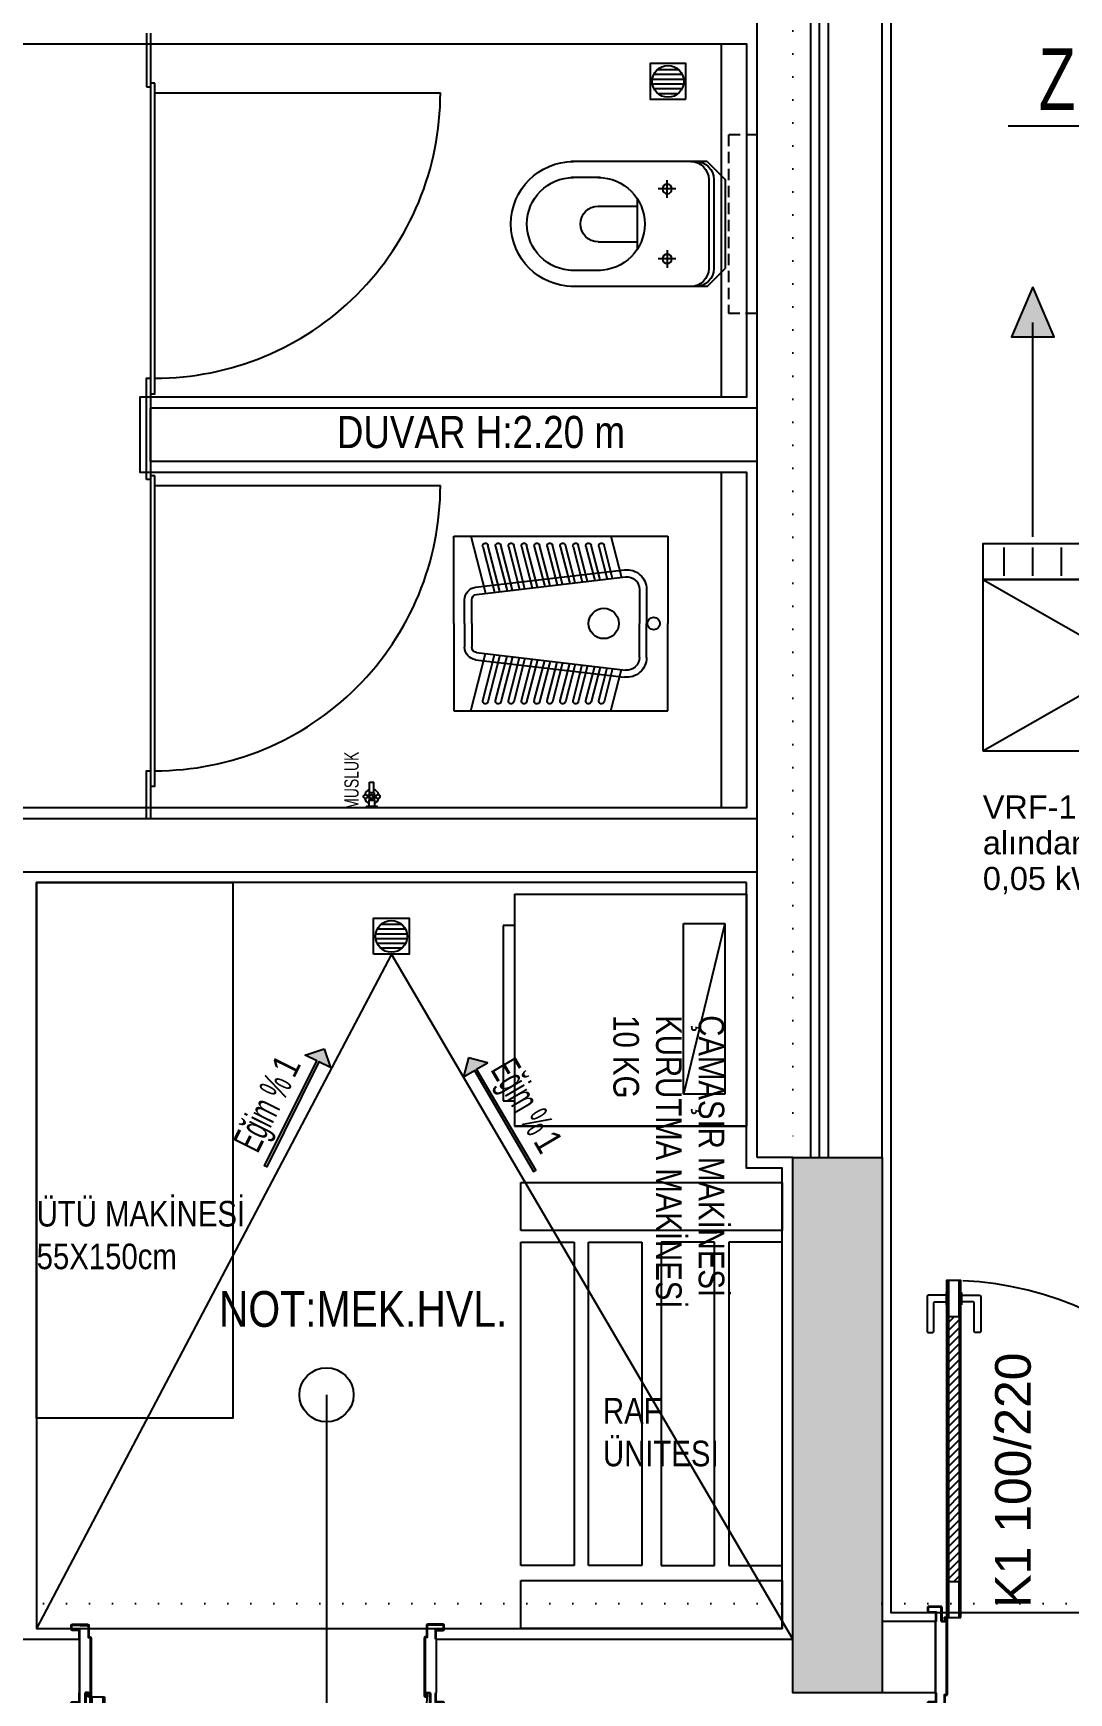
# Model space of a CAD drawing. Header units: inches. Extents: x 21 to 32698, y 13 to 3712.
# Drawn here: x 5808.8 to 6099.1, y 1862.1 to 2327.1 of the extents above; entities that cross this region are included whole.
import ezdxf
from ezdxf.enums import TextEntityAlignment as Align

# ---------------------------------------------------------------- set-up
doc = ezdxf.new("R2010")
doc.units = ezdxf.units.IN
doc.header["$MEASUREMENT"] = 0
doc.set_wipeout_variables(frame=1)
doc.linetypes.add('DOT', pattern=[6.35, 0, -6.35])
doc.linetypes.add('IMPORT-HIDDEN2', pattern=[47.625, 31.75, -15.875])
for name, color, linetype in [('MEK-ELK-ETIKET', 7, 'Continuous'), ('MEK-ELK-GUC', 6, 'Continuous'), ('MEK-ELK-VRF-IC', 4, 'Continuous')]:
    doc.layers.add(name, color=color, linetype=linetype)
for name, color, linetype, lineweight in [('Z_MİM_-KM-AREA-IDEN', 8, 'Continuous', 25), ('Z_MİM_-KM-BEAM-RAY', 8, 'DOT', 25), ('Z_MİM_-KM-CERAMIC-09', 8, 'Continuous', 25), ('Z_MİM_-KM-DOOR', 8, 'Continuous', 25), ('Z_MİM_-KM-DOOR-1', 8, 'Continuous', 25), ('Z_MİM_-KM-DOOR-FRAM', 8, 'Continuous', 25), ('Z_MİM_-KM-DOOR-IDEN', 8, 'Continuous', 25), ('Z_MİM_-KM-DRAINER', 8, 'Continuous', 25), ('Z_MİM_-KM-ELECTRIC', 8, 'Continuous', 25), ('Z_MİM_-KM-Gor-25', 8, 'Continuous', 25), ('Z_MİM_-KM-IZO-THERMAL-ROCKWOOL', 8, 'BATTING', 25), ('Z_MİM_-KM-PATTERN-00', 8, 'Continuous', 25), ('Z_MİM_-KM-PATTERN-STRC', 8, 'Continuous', 25), ('Z_MİM_-KM-RAY-1', 8, 'IMPORT-HIDDEN2', 25), ('Z_MİM_-KM-Silik tarama', 8, 'Continuous', 25), ('Z_MİM_-KM-STRC-CONCRETE', 8, 'Continuous', 25), ('Z_MİM_-KM-TEXT', 8, 'Continuous', 25), ('Z_MİM_-KM-TEXT-DETAIL', 8, 'Continuous', 25), ('Z_MİM_-KM-TEXT-DETL', 8, 'Continuous', 25), ('Z_MİM_-KM-VITRF', 8, 'Continuous', 25), ('Z_MİM_-KM-WALL', 8, 'Continuous', 25), ('Z_MİM_-KM-WALL-FNSH', 8, 'Continuous', 25), ('Z_MİM_-KM-WALL-PL', 8, 'Continuous', 25), ('Z_MİM_-KM-WALL-PLASTER', 8, 'Continuous', 25), ('Z_MİM_00', 8, 'Continuous', 25)]:
    doc.layers.add(name, color=color, linetype=linetype, lineweight=lineweight)
doc.styles.add('-KM-OLCU', font='ARIALN.TTF')
doc.styles.add('Arial Narrow', font='ARIALN.TTF', dxfattribs={"height": 8})
doc.styles.add('Arial_4', font='arial.ttf', dxfattribs={"height": 10})
doc.styles.add('MAH', font='arial.ttf', dxfattribs={"width": 0.8, "height": 17.5})
doc.styles.add('MEK_ELK', font='arial.ttf')
doc.styles.add('STYLE1', font='arial.ttf', dxfattribs={"height": 1})
doc.styles.add('TEXT 3 arial', font='arial.ttf', dxfattribs={"width": 0.8})
doc.linetypes.add('BATTING', pattern='A,0.00254,-2.54,[134,ltypeshp.shx,S=2.54,R=0,X=-2.54,Y=0],-5.08,[134,ltypeshp.shx,S=2.54,R=180,X=2.54,Y=0],-2.54', length=10.16254)
pattern_1 = [(45, (0, 0), (-1.122532, 1.122532), [])]

# ---------------------------------------------------------------- blocks, each defined once
blk = doc.blocks.new('-KM_Kolon_ZK')
at = {"layer": 'Z_MİM_-KM-PATTERN-STRC'}
blk.add_hatch(color=256, dxfattribs=at).paths.add_polyline_path([(2690, 1030), (2715, 1030), (2715, 880), (2690, 880)], flags=0)
at = {"layer": 'Z_MİM_-KM-STRC-CONCRETE'}
blk.add_lwpolyline([(2690, 1030), (2715, 1030), (2715, 880), (2690, 880)], close=True, dxfattribs=at)
blk = doc.blocks.new('*U101')
at = {"layer": 'Z_MİM_-KM-PATTERN-00'}
h = blk.add_hatch(dxfattribs=at)
h.set_pattern_fill('ANSI31', color=256, scale=0.5, style=0)
h.set_pattern_definition(pattern_1)
h.paths.add_polyline_path([(-93.4, 11.1), (-93.4, 85.48), (-96.4, 85.48), (-96.4, 11.1)])
at = {"layer": 'Z_MİM_-KM-DOOR-1'}
for p, q in [((-96.9, 92.21), (-97.08, 92.21)), ((-97.08, 92.21), (-97.08, 88.75)), ((-97.08, 88.75), (-96.9, 88.75)), ((-92.9, 92.21), (-92.72, 92.21)), ((-92.72, 88.75), (-92.9, 88.75)), ((-92.72, 92.21), (-92.72, 88.75)), ((-96.4, 85.48), (-96.4, 11.1)), ((-93.4, 85.48), (-93.4, 11.1))]:
    blk.add_line(p, q, dxfattribs=at)
blk.add_lwpolyline([(-96.4, 95.48), (-96.4, 85.48), (-93.4, 85.48), (-93.4, 95.48)], close=True, dxfattribs=at)
for points in [[(-97.08, 91.39), (-102, 91.39, 0.414214), (-102.36, 91.03), (-102.36, 81.29, 0.414214), (-102, 80.92), (-100.91, 80.92, 0.414214), (-100.54, 81.29), (-100.54, 89.21, -0.414214), (-100.18, 89.57), (-97.08, 89.57)], [(-92.72, 91.39), (-87.71, 91.39, -0.414214), (-87.35, 91.03), (-87.35, 81.29, -0.414214), (-87.71, 80.92), (-88.8, 80.92, -0.414214), (-89.17, 81.29), (-89.17, 89.21, 0.414214), (-89.53, 89.57), (-92.72, 89.57)]]:
    blk.add_lwpolyline(points, format="xyb", dxfattribs=at)
blk.add_wipeout([(0, 3.5), (0, -23.5), (-99.8, -23.7), (-99.8, 3.7)])
for points in [[(-92.9, 1.1), (-92.9, 95.48), (-96.9, 95.48), (-96.9, 1.1)], [(-96.4, 11.1), (-96.4, 1.1), (-93.4, 1.1), (-93.4, 11.1)]]:
    blk.add_lwpolyline(points, close=True, dxfattribs=at)
for points in [[(-100, -20), (-100, -22.5), (-102, -22.5, 0.414214), (-102.3, -22.8), (-102.3, -23.9, 0.414214), (-102, -24.2), (-97.6, -24.2, 0.414214), (-97.3, -23.9), (-97.3, -20.7), (-96.95, -20.7, 0.414214), (-96.7, -20.45), (-96.7, 0.9, 0.414214), (-96.9, 1.1), (-97.48, 1.1, 0.458526), (-97.58, 0.99), (-97.47, 0.21, -0.458526), (-97.57, 0.1), (-98.1, 0.1, -0.414214), (-98.2, 0.2), (-98.2, 3.9, 0.414214), (-98.5, 4.2), (-102, 4.2, 0.414214), (-102.3, 3.9), (-102.3, 2.8, 0.414214), (-102, 2.5), (-101.2, 2.5), (-100, 2.5), (-100, 0), (-100, 0)], [(-99.8, -20), (-99.8, -22.7), (-102, -22.7, 0.414214), (-102.1, -22.8), (-102.1, -23.9, 0.414214), (-102, -24), (-97.6, -24, 0.414214), (-97.5, -23.9), (-97.5, -20.5), (-96.95, -20.5, 0.414214), (-96.9, -20.45), (-96.9, 0.9), (-97.37, 0.9), (-97.27, 0.24, -0.458526), (-97.57, -0.1), (-98.1, -0.1, -0.414214), (-98.4, 0.2), (-98.4, 3.9, 0.414214), (-98.5, 4), (-102, 4, 0.414214), (-102.1, 3.9), (-102.1, 2.8, 0.414214), (-102, 2.7), (-101.2, 2.7), (-99.8, 2.7), (-99.8, 0)], [(0, -20), (0, -22.5), (2, -22.5, -0.414214), (2.3, -22.8), (2.3, -23.9, -0.414214), (2, -24.2), (-2.4, -24.2, -0.414214), (-2.7, -23.9), (-2.7, -20.7), (-3.05, -20.7, -0.414214), (-3.3, -20.45), (-3.3, 0.9, -0.414214), (-3.1, 1.1), (-2.52, 1.1, -0.458526), (-2.42, 0.99), (-2.53, 0.21, 0.458526), (-2.43, 0.1), (-1.9, 0.1, 0.414214), (-1.8, 0.2), (-1.8, 3.9, -0.414214), (-1.5, 4.2), (2, 4.2, -0.414214), (2.3, 3.9), (2.3, 2.8, -0.414214), (2, 2.5), (1.2, 2.5), (0, 2.5), (0, 0), (0, 0)], [(-0.2, -20), (-0.2, -22.7), (2, -22.7, -0.414214), (2.1, -22.8), (2.1, -23.9, -0.414214), (2, -24), (-2.4, -24, -0.414214), (-2.5, -23.9), (-2.5, -20.5), (-3.05, -20.5, -0.414214), (-3.1, -20.45), (-3.1, 0.9), (-2.63, 0.9), (-2.73, 0.24, 0.458526), (-2.43, -0.1), (-1.9, -0.1, 0.414214), (-1.6, 0.2), (-1.6, 3.9, -0.414214), (-1.5, 4), (2, 4, -0.414214), (2.1, 3.9), (2.1, 2.8, -0.414214), (2, 2.7), (1.2, 2.7), (-0.2, 2.7), (-0.2, 0)]]:
    blk.add_lwpolyline(points, format="xyb", dxfattribs=at)
at = {"layer": 'Z_MİM_-KM-DOOR-FRAM', "ltscale": 0.2}
blk.add_arc((-97.08, 1.03), 94.56, 0.1405, 87.1691, dxfattribs=at)
at = {"layer": 'Z_MİM_-KM-WALL'}
for p, q in [((-100, -20), (-100, 0)), ((0, -20), (0, 0))]:
    blk.add_line(p, q, dxfattribs=at)
at = {"layer": 'Z_MİM_-KM-DOOR-IDEN', "color": 7, "insert": (-73.18, 3.88), "char_height": 10, "width": 99.9901, "attachment_point": 7, "rotation": 90, "style": 'STYLE1'}
blk.add_mtext('K1 100/220', dxfattribs=at)
blk = doc.blocks.new('*U148')
at = {"layer": 'Z_MİM_-KM-PATTERN-00'}
h = blk.add_hatch(dxfattribs=at)
h.set_pattern_fill('ANSI31', color=256, scale=0.5, style=0)
h.set_pattern_definition(pattern_1)
h.paths.add_polyline_path([(-93.4, -31.1), (-93.4, -105.48), (-96.4, -105.48), (-96.4, -31.1)])
at = {"layer": 'Z_MİM_-KM-DOOR-1'}
for p, q in [((-96.4, -105.48), (-96.4, -31.1)), ((-93.4, -105.48), (-93.4, -31.1)), ((-97.08, -108.75), (-96.9, -108.75)), ((-97.08, -112.21), (-97.08, -108.75)), ((-92.72, -108.75), (-92.9, -108.75)), ((-92.72, -112.21), (-92.72, -108.75)), ((-96.9, -112.21), (-97.08, -112.21)), ((-92.9, -112.21), (-92.72, -112.21))]:
    blk.add_line(p, q, dxfattribs=at)
for points in [[(-97.08, -111.39), (-102, -111.39, -0.414214), (-102.36, -111.03), (-102.36, -101.29, -0.414214), (-102, -100.92), (-100.91, -100.92, -0.414214), (-100.54, -101.29), (-100.54, -109.21, 0.414214), (-100.18, -109.57), (-97.08, -109.57)], [(-92.72, -111.39), (-87.71, -111.39, 0.414214), (-87.35, -111.03), (-87.35, -101.29, 0.414214), (-87.71, -100.92), (-88.8, -100.92, 0.414214), (-89.17, -101.29), (-89.17, -109.21, -0.414214), (-89.53, -109.57), (-92.72, -109.57)]]:
    blk.add_lwpolyline(points, format="xyb", dxfattribs=at)
blk.add_lwpolyline([(-96.4, -115.48), (-96.4, -105.48), (-93.4, -105.48), (-93.4, -115.48)], close=True, dxfattribs=at)
blk.add_wipeout([(0, -23.5), (0, -1.5), (-99.8, -1.3), (-99.8, -23.7)])
for points in [[(-100, -5), (-100, -2.5), (-102, -2.5, -0.414214), (-102.3, -2.2), (-102.3, -1.1, -0.414214), (-102, -0.8), (-97.6, -0.8, -0.414214), (-97.3, -1.1), (-97.3, -4.3), (-96.95, -4.3, -0.414214), (-96.7, -4.55), (-96.7, -20.9, -0.414214), (-96.9, -21.1), (-97.48, -21.1, -0.458526), (-97.58, -20.99), (-97.47, -20.21, 0.458526), (-97.57, -20.1), (-98.1, -20.1, 0.414214), (-98.2, -20.2), (-98.2, -23.9, -0.414214), (-98.5, -24.2), (-102, -24.2, -0.414214), (-102.3, -23.9), (-102.3, -22.8, -0.414214), (-102, -22.5), (-101.2, -22.5), (-100, -22.5), (-100, -20), (-100, -20)], [(-99.8, -5), (-99.8, -2.3), (-102, -2.3, -0.414214), (-102.1, -2.2), (-102.1, -1.1, -0.414214), (-102, -1), (-97.6, -1, -0.414214), (-97.5, -1.1), (-97.5, -4.5), (-96.95, -4.5, -0.414214), (-96.9, -4.55), (-96.9, -20.9), (-97.37, -20.9), (-97.27, -20.24, 0.458526), (-97.57, -19.9), (-98.1, -19.9, 0.414214), (-98.4, -20.2), (-98.4, -23.9, -0.414214), (-98.5, -24), (-102, -24, -0.414214), (-102.1, -23.9), (-102.1, -22.8, -0.414214), (-102, -22.7), (-101.2, -22.7), (-99.8, -22.7), (-99.8, -20)], [(0, -5), (0, -2.5), (2, -2.5, 0.414214), (2.3, -2.2), (2.3, -1.1, 0.414214), (2, -0.8), (-2.4, -0.8, 0.414214), (-2.7, -1.1), (-2.7, -4.3), (-3.05, -4.3, 0.414214), (-3.3, -4.55), (-3.3, -20.9, 0.414214), (-3.1, -21.1), (-2.52, -21.1, 0.458526), (-2.42, -20.99), (-2.53, -20.21, -0.458526), (-2.43, -20.1), (-1.9, -20.1, -0.414214), (-1.8, -20.2), (-1.8, -23.9, 0.414214), (-1.5, -24.2), (2, -24.2, 0.414214), (2.3, -23.9), (2.3, -22.8, 0.414214), (2, -22.5), (1.2, -22.5), (0, -22.5), (0, -20), (0, -20)], [(-0.2, -5), (-0.2, -2.3), (2, -2.3, 0.414214), (2.1, -2.2), (2.1, -1.1, 0.414214), (2, -1), (-2.4, -1, 0.414214), (-2.5, -1.1), (-2.5, -4.5), (-3.05, -4.5, 0.414214), (-3.1, -4.55), (-3.1, -20.9), (-2.63, -20.9), (-2.73, -20.24, -0.458526), (-2.43, -19.9), (-1.9, -19.9, -0.414214), (-1.6, -20.2), (-1.6, -23.9, 0.414214), (-1.5, -24), (2, -24, 0.414214), (2.1, -23.9), (2.1, -22.8, 0.414214), (2, -22.7), (1.2, -22.7), (-0.2, -22.7), (-0.2, -20)]]:
    blk.add_lwpolyline(points, format="xyb", dxfattribs=at)
for points in [[(-92.9, -21.1), (-92.9, -115.48), (-96.9, -115.48), (-96.9, -21.1)], [(-96.4, -31.1), (-96.4, -21.1), (-93.4, -21.1), (-93.4, -31.1)]]:
    blk.add_lwpolyline(points, close=True, dxfattribs=at)
at = {"layer": 'Z_MİM_-KM-DOOR-FRAM', "ltscale": 0.2}
blk.add_arc((-97.08, -21.03), 94.56, 272.8309, 359.8595, dxfattribs=at)
at = {"layer": 'Z_MİM_-KM-WALL'}
for p, q in [((-100, -5), (-100, -20)), ((0, -5), (0, -20))]:
    blk.add_line(p, q, dxfattribs=at)
at = {"layer": 'Z_MİM_-KM-DOOR-IDEN', "color": 7, "insert": (-73.18, -23.88), "char_height": 10, "width": 99.9901, "attachment_point": 9, "rotation": 90, "style": 'STYLE1'}
blk.add_mtext('K1 100/220', dxfattribs=at)
blk = doc.blocks.new('A$C826bba3a')
at = {"ltscale": 0.5}
blk.add_lwpolyline([(0, 150), (55, 150), (55, 0), (0, 0)], close=True, dxfattribs=at)
at = {"layer": 'Z_MİM_-KM-TEXT-DETAIL', "color": 7, "insert": (0.06, 60.83), "char_height": 7.1737, "attachment_point": 1, "style": '-KM-OLCU'}
blk.add_mtext_dynamic_manual_height_columns('ÜTÜ MAKİNESİ\\P55X150cm', width=76.6472, gutter_width=12.5, heights=[0], dxfattribs=at)
blk = doc.blocks.new('A$Cba0c6c82')
at = {"ltscale": 2}
for p, q in [((0, 65), (65, 65)), ((0, 0), (0, 65)), ((65, 65), (65, 0)), ((65, 0), (65, 65)), ((8.16, 58.9), (56.05, 47.35)), ((8.16, 58.9), (56.05, 58.9)), ((8.16, 47.35), (8.16, 58.9)), ((56.05, 58.9), (56.05, 47.35)), ((56.05, 47.35), (8.16, 47.35)), ((0, 0), (65, 0)), ((8.76, 0), (8.76, -3.17)), ((57.86, -3.17), (57.86, 0)), ((8.76, -3.17), (57.86, -3.17))]:
    blk.add_line(p, q, dxfattribs=at)
at = {"layer": 'Z_MİM_-KM-TEXT-DETAIL', "color": 7, "insert": (33.89, 58.78), "char_height": 7.1737, "attachment_point": 1, "style": '-KM-OLCU'}
blk.add_mtext_dynamic_manual_height_columns('ÇAMAŞIR MAKİNESİ\\PKURUTMA MAKİNESİ 10 KG', width=84.7034, gutter_width=12.5, heights=[0], dxfattribs=at)
blk = doc.blocks.new('*U106')
for p, q in [((38.64, -12.17), (13.64, -12.17)), ((38.64, -13.59), (13.64, -13.59)), ((8.64, -14.02), (8.64, -52.24)), ((43.64, -14.02), (43.64, -52.24)), ((13.14, -43.92), (13.14, -52.24)), ((39.14, -43.92), (39.14, -52.24))]:
    blk.add_line(p, q)
for centre, radius, start, end in [((13.64, -17.17), 5, 90, 180), ((13.64, -18.59), 5, 90, 180), ((38.64, -17.17), 5, 0, 90), ((38.64, -18.59), 5, 0, 90), ((26.14, -44.54), 13.01, 0, 180), ((26.14, -51.52), 17.51, 180, 0), ((26.14, -51.52), 13.01, 180, 0)]:
    blk.add_arc(centre, radius, start, end)
at = {"layer": 'Z_MİM_-KM-Silik tarama'}
for p, q in [((16.34, -22.76), (16.34, -27.71)), ((35.94, -22.76), (35.94, -27.71)), ((18.81, -25.23), (13.87, -25.23)), ((33.47, -25.23), (38.41, -25.23)), ((33.29, -33.66), (18.99, -33.66)), ((21.14, -44.54), (21.14, -33.66)), ((31.14, -44.54), (31.14, -33.66))]:
    blk.add_line(p, q, dxfattribs=at)
for centre in [(16.34, -25.23), (35.94, -25.23)]:
    blk.add_circle(centre, 1.32, dxfattribs=at)
blk.add_arc((26.14, -44.54), 5, 180, 0, dxfattribs=at)
blk.add_wipeout([(1.14, 0), (51.14, 0), (51.14, -8.05), (1.14, -8.05)])
for p, q in [((8.64, -14.02), (13.64, -9.02)), ((38.64, -9.02), (13.64, -9.02)), ((43.64, -14.02), (38.64, -9.02))]:
    blk.add_line(p, q)
at = {"layer": 'Z_MİM_-KM-RAY-1', "ltscale": 0.1}
blk.add_lwpolyline([(1.14, 0), (51.14, 0), (51.14, -8.05), (1.14, -8.05)], close=True, dxfattribs=at)
blk = doc.blocks.new('A$C89484ba8')
at = {"layer": 'Z_MİM_-KM-DOOR-FRAM', "ltscale": 1.5}
for p, q in [((16.7, 2.4), (16.7, 82.4)), ((126.7, 2.4), (126.7, 82.4))]:
    blk.add_line(p, q, dxfattribs=at)
for centre in [(16.77, 2.52), (126.77, 2.52)]:
    blk.add_arc(centre, 79.88, 359.9155, 90.0533, dxfattribs=at)
at = {"layer": 'Z_MİM_-KM-WALL-FNSH'}
for p, q in [((0, 1.2), (19, 1.2)), ((0, 0), (15, 0)), ((13.3, 1.2), (15, 1.2)), ((15, 0), (15, 1.2))]:
    blk.add_line(p, q, dxfattribs=at)
for points in [[(14, 2.4), (14, 1.2), (101, 1.2), (101, 2.4)], [(124, 2.4), (124, 1.2), (211, 1.2), (211, 2.4)]]:
    blk.add_lwpolyline(points, close=True, dxfattribs=at)
for points in [[(125, 0), (96.66, 0), (96.66, 1.2), (125, 1.2), (125, 0)], [(206.66, 0), (206.66, 1.2)], [(220, 0), (206.66, 0), (206.66, 1.2), (220, 1.2)]]:
    blk.add_lwpolyline(points, dxfattribs=at)
blk = doc.blocks.new('alaturka_plan_1')
blk.add_wipeout([(1400.7, 716), (1890.7, 716), (1890.7, 116), (1400.7, 116)]).dxf.layer = 'Z_MİM_-KM-VITRF'
at = {"layer": 'Z_MİM_-KM-VITRF'}
for p, q in [((1400.7, 716), (1645.7, 716)), ((1400.7, 116), (1400.7, 716)), ((1890.7, 716), (1645.7, 716)), ((1890.7, 116), (1890.7, 716)), ((1550.1, 656), (1645.7, 656)), ((1741.4, 656), (1645.7, 656)), ((1550.1, 636), (1645.7, 636)), ((1741.4, 636), (1645.7, 636)), ((1400.7, 556), (1516.6, 586)), ((1519.5, 561), (1426.3, 536.8)), ((1544.3, 177), (1495.4, 594.6)), ((1564.2, 179.3), (1515.3, 597)), ((1727.3, 179.3), (1776.2, 597)), ((1747.1, 177), (1796, 594.6)), ((1771.9, 561), (1865.1, 536.8)), ((1890.7, 556), (1774.9, 586)), ((1523.6, 525.9), (1426.3, 500.7)), ((1430.1, 522.3), (1521.3, 545.9)), ((1767.8, 525.9), (1865.1, 500.7)), ((1861.3, 522.3), (1770.2, 545.9)), ((1527.7, 490.8), (1426.3, 464.5)), ((1430.1, 486.2), (1525.4, 510.8)), ((1430.1, 450), (1529.5, 475.7)), ((1861.3, 450), (1762, 475.7)), ((1763.7, 490.8), (1865.1, 464.5)), ((1861.3, 486.2), (1766.1, 510.8)), ((1531.8, 455.7), (1426.3, 428.4)), ((1535.9, 420.6), (1426.3, 392.2)), ((1430.1, 413.9), (1533.6, 440.6)), ((1755.5, 420.6), (1865.1, 392.2)), ((1861.3, 413.9), (1757.9, 440.6)), ((1759.6, 455.7), (1865.1, 428.4)), ((1540, 385.5), (1426.3, 356.1)), ((1430.1, 377.7), (1537.7, 405.6)), ((1751.4, 385.5), (1865.1, 356.1)), ((1861.3, 377.7), (1753.8, 405.6)), ((1544.1, 350.4), (1426.3, 319.9)), ((1430.1, 341.5), (1541.8, 370.5)), ((1430.1, 305.4), (1545.9, 335.4)), ((1861.3, 305.4), (1745.5, 335.4)), ((1747.3, 350.4), (1865.1, 319.9)), ((1861.3, 341.5), (1749.6, 370.5)), ((1548.3, 315.3), (1426.3, 283.8)), ((1552.4, 280.2), (1426.3, 247.6)), ((1430.1, 269.2), (1550, 300.3)), ((1739.1, 280.2), (1865.1, 247.6)), ((1861.3, 269.2), (1741.4, 300.3)), ((1743.2, 315.3), (1865.1, 283.8)), ((1556.5, 245.1), (1426.3, 211.4)), ((1430.1, 233.1), (1554.1, 265.2)), ((1735, 245.1), (1865.1, 211.4)), ((1861.3, 233.1), (1737.3, 265.2)), ((1400.7, 163.5), (1561.2, 205)), ((1430.1, 196.9), (1558.2, 230.1)), ((1890.7, 163.5), (1730.3, 205)), ((1861.3, 196.9), (1733.2, 230.1)), ((1645.7, 166), (1579.1, 166)), ((1645.7, 146), (1579.1, 146)), ((1645.7, 166), (1712.4, 166)), ((1645.7, 146), (1712.4, 146)), ((1645.7, 116), (1400.7, 116)), ((1645.7, 116), (1890.7, 116))]:
    blk.add_line(p, q, dxfattribs=at)
for centre, radius, start, end in [((1550.1, 601), 55, 90, 186.6745), ((1645.7, 676), 17.5, 90, 270), ((1645.7, 676), 17.5, 270, 90), ((1741.4, 601), 55, 353.3255, 90), ((1550.1, 601), 35, 90, 186.6745), ((1741.4, 601), 35, 353.3255, 90), ((1645.7, 536), 42.5, 90, 270), ((1645.7, 536), 42.5, 270, 90), ((1428.2, 529.6), 7.5, 104.518, 284.518), ((1863.2, 529.6), 7.5, 255.482, 75.482), ((1428.2, 493.4), 7.5, 104.518, 284.518), ((1863.2, 493.4), 7.5, 255.482, 75.482), ((1428.2, 457.3), 7.5, 104.518, 284.518), ((1428.2, 421.1), 7.5, 104.518, 284.518), ((1863.2, 457.3), 7.5, 255.482, 75.482), ((1863.2, 421.1), 7.5, 255.482, 75.482), ((1428.2, 385), 7.5, 104.518, 284.518), ((1863.2, 385), 7.5, 255.482, 75.482), ((1428.2, 348.8), 7.5, 104.518, 284.518), ((1863.2, 348.8), 7.5, 255.482, 75.482), ((1428.2, 312.6), 7.5, 104.518, 284.518), ((1428.2, 276.5), 7.5, 104.518, 284.518), ((1863.2, 312.6), 7.5, 255.482, 75.482), ((1863.2, 276.5), 7.5, 255.482, 75.482), ((1428.2, 240.3), 7.5, 104.518, 284.518), ((1863.2, 240.3), 7.5, 255.482, 75.482), ((1428.2, 204.2), 7.5, 104.518, 284.518), ((1863.2, 204.2), 7.5, 255.482, 75.482), ((1579.1, 181), 35, 186.6745, 270), ((1579.1, 181), 15, 186.6745, 270), ((1712.4, 181), 15, 270, 353.3255), ((1712.4, 181), 35, 270, 353.3255)]:
    blk.add_arc(centre, radius, start, end, dxfattribs=at)
blk = doc.blocks.new('A$Cc60b9af9')
at = {"ltscale": 2}
for p, q in [((0, 115.56), (0, 129)), ((0, 129), (73.26, 129)), ((73.26, 129), (73.26, 115.56)), ((73.26, 115.56), (0, 115.56)), ((0.02, 21.69), (0.02, 112.3)), ((0.02, 112.3), (14.98, 112.3)), ((14.98, 112.3), (14.98, 21.69)), ((18.96, 21.69), (18.96, 112.3)), ((18.96, 112.3), (33.92, 112.3)), ((33.92, 112.3), (33.92, 21.69)), ((54.3, 112.3), (39.34, 112.3)), ((39.34, 112.3), (39.34, 21.69)), ((54.3, 21.69), (54.3, 112.3)), ((73.24, 112.3), (58.28, 112.3)), ((58.28, 112.3), (58.28, 21.69)), ((73.24, 21.69), (73.24, 112.3)), ((14.98, 21.69), (0.02, 21.69)), ((33.92, 21.69), (18.96, 21.69)), ((39.34, 21.69), (54.3, 21.69)), ((58.28, 21.69), (73.24, 21.69)), ((0, 4), (0, 17.44)), ((0, 17.44), (73.26, 17.44)), ((73.26, 17.44), (73.26, 4)), ((73.26, 4), (0, 4))]:
    blk.add_line(p, q, dxfattribs=at)
at = {"layer": 'Z_MİM_-KM-TEXT-DETAIL', "color": 7, "insert": (23.04, 68.6), "char_height": 7.1737, "attachment_point": 1, "style": '-KM-OLCU'}
blk.add_mtext_dynamic_manual_height_columns('RAF ÜNITESI', width=46.0685, gutter_width=12.5, heights=[0], dxfattribs=at)
blk = doc.blocks.new('-KM_Kiriş İzi_ZK')
at = {"layer": 'Z_MİM_-KM-BEAM-RAY'}
for p, q in [((2690, 1565), (2690, 1030)), ((2715, 1565), (2715, 1030)), ((2035, 905), (2690, 905)), ((2715, 905), (3350, 905))]:
    blk.add_line(p, q, dxfattribs=at)
blk = doc.blocks.new('*U121')
blk.add_line((0, 0), (192.45, 0))
at = {"color": 7, "style": 'MAH', "width": 0.6}
blk.add_text('-', height=17.07, dxfattribs=at).set_placement((25.99, 13.11), align=Align.MIDDLE_CENTER)
at = {"color": 7, "style": 'Arial_4', "width": 0.7}
for s, p in [('A:', (81.91, -17.69)), ('m² ', (135.42, -17.69))]:
    blk.add_text(s, height=13.333, dxfattribs=at).set_placement(p)
for tag, p in [('K', (8.57, 13.11)), ('00', (33.43, 13.11)), ('MAHALADI', (72.42, 12.35))]:
    blk.add_attdef(tag, text='', height=17.33, dxfattribs=at).set_placement(p, align=Align.MIDDLE_LEFT)
blk.add_attdef('27.00', text='', height=13.33, dxfattribs=at).set_placement((133.25, -11.29), align=Align.MIDDLE_RIGHT)
blk = doc.blocks.new('A$C3109010e')
at = {"layer": 'Z_MİM_-KM-TEXT-DETL', "color": 7, "insert": (4.6, 78.11), "char_height": 9, "width": 156.214, "attachment_point": 5, "rotation": 90, "style": '-KM-OLCU'}
blk.add_mtext('DUVAR H:2.20 m', dxfattribs=at)
blk = doc.blocks.new('*U227')
blk.add_wipeout([(0, 0), (10, 0), (10, 10), (0, 10)])
at = {"layer": 'Z_MİM_-KM-DRAINER'}
blk.add_lwpolyline([(10, 0), (10, 10), (0, 10), (0, 0)], close=True, dxfattribs=at)
at = {"layer": 'Z_MİM_-KM-Silik tarama'}
for p, q in [((0.57, 5.6), (9.39, 5.6)), ((1.04, 6.93), (8.97, 6.93)), ((2.07, 8.27), (7.93, 8.27)), ((0.62, 4.27), (9.44, 4.27)), ((1.04, 2.93), (8.97, 2.93)), ((2.07, 1.6), (7.93, 1.6))]:
    blk.add_line(p, q, dxfattribs=at)
blk.add_circle((5, 4.93), 4.44, dxfattribs=at)
blk = doc.blocks.new('*U232')
blk.add_wipeout([(10, 0), (0, 0), (0, 10), (10, 10)])
at = {"layer": 'Z_MİM_-KM-DRAINER'}
blk.add_lwpolyline([(0, 0), (0, 10), (10, 10), (10, 0)], close=True, dxfattribs=at)
at = {"layer": 'Z_MİM_-KM-Silik tarama'}
for p, q in [((9.43, 5.6), (0.61, 5.6)), ((8.96, 6.93), (1.03, 6.93)), ((7.93, 8.27), (2.07, 8.27)), ((9.38, 4.27), (0.56, 4.27)), ((8.96, 2.93), (1.03, 2.93)), ((7.93, 1.6), (2.07, 1.6))]:
    blk.add_line(p, q, dxfattribs=at)
blk.add_circle((5, 4.93), 4.44, dxfattribs=at)
blk = doc.blocks.new('*U229')
at = {"layer": 'Z_MİM_-KM-PATTERN-00'}
h = blk.add_hatch(color=256, dxfattribs=at)
h.dxf.hatch_style = 1
h.paths.add_polyline_path([(36.77, 3.94), (40.7, 7.87), (40.7, 4.29), (73.53, 4.29), (73.53, 3.58), (40.7, 3.58), (40.7, 0)])
at = {"linetype": 'Continuous'}
blk.add_lwpolyline([(36.77, 3.94), (40.7, 7.87), (40.7, 4.29), (73.53, 4.29), (73.53, 3.58), (40.7, 3.58), (40.7, 0)], close=True, dxfattribs=at)
at = {"color": 7, "style": '-KM-OLCU'}
blk.add_attdef('E', (48.18, 0.21), '', height=7.5, rotation=180, dxfattribs=at)
at = {"layer": 'Z_MİM_-KM-TEXT', "color": 7, "style": 'Arial Narrow', "width": 0.7}
blk.add_text('Eğim %%%', height=8, rotation=180, dxfattribs=at).set_placement((71.51, 0.42))
blk = doc.blocks.new('*U231')
at = {"layer": 'Z_MİM_-KM-PATTERN-00'}
h = blk.add_hatch(color=256, dxfattribs=at)
h.dxf.hatch_style = 1
h.paths.add_polyline_path([(77.47, 3.94), (73.53, 7.87), (73.53, 4.29), (40.7, 4.29), (40.7, 3.58), (73.53, 3.58), (73.53, 0)])
at = {"linetype": 'Continuous'}
blk.add_lwpolyline([(77.47, 3.94), (73.53, 7.87), (73.53, 4.29), (40.7, 4.29), (40.7, 3.58), (73.53, 3.58), (73.53, 0)], close=True, dxfattribs=at)
at = {"color": 7, "style": '-KM-OLCU'}
blk.add_attdef('E', (48.18, 0.21), '', height=7.5, rotation=180, dxfattribs=at)
at = {"layer": 'Z_MİM_-KM-TEXT', "color": 7, "style": 'Arial Narrow', "width": 0.7}
blk.add_text('Eğim %%%', height=8, rotation=180, dxfattribs=at).set_placement((71.51, 0.42))
blk = doc.blocks.new('*U223')
at = {"layer": 'Z_MİM_-KM-VITRF'}
for p, q in [((0.42, 0.75), (0.42, -0.75)), ((4.13, 0.75), (2.13, 0.75)), ((2.13, 0.75), (2.13, -0.75)), ((2.88, 0.75), (2.88, 1.25)), ((3.13, 0), (3.13, -1.19)), ((3.38, 0.75), (3.38, 1.25)), ((4.13, -0.75), (4.13, 0.75)), ((4.13, 0.64), (7.15, 0.64)), ((7.15, 0.64), (7.15, -0.56)), ((2.13, -0.75), (4.13, -0.75)), ((2.88, -0.75), (2.88, -1.25)), ((3.38, -0.75), (3.38, -1.25)), ((4.13, -0.56), (7.15, -0.56))]:
    blk.add_line(p, q, dxfattribs=at)
blk.add_lwpolyline([(2.13, -0.75), (0.42, -0.75), (0.42, -1.41), (0, -1.41), (0, 1.41), (0.42, 1.41), (0.42, 0.75), (2.13, 0.75)], dxfattribs=at)
for centre in [(3.13, 1.75), (3.13, 0), (3.13, -1.75)]:
    blk.add_circle(centre, 0.559, dxfattribs=at)
for start, end in [(104.5805, 158.4046), (18.3324, 75.4195), (201.5954, 255.4195), (284.5805, 344.0767)]:
    blk.add_arc((3.13, 0), 2.04, start, end, dxfattribs=at)
at = {"layer": 'Z_MİM_-KM-TEXT', "color": 7, "style": 'TEXT 3 arial', "width": 0.7}
blk.add_text('MUSLUK', height=4, dxfattribs=at).set_placement((-0.6, 3.67, 0))
blk = doc.blocks.new('MEK_VRF_GIZLI')
for p, q in [((-36, 25), (-36, 33)), ((-28, 25), (-28, 33)), ((-20, 25), (-20, 33)), ((-12, 25), (-12, 33)), ((-4, 25), (-4, 33)), ((4, 25), (4, 33)), ((12, 25), (12, 33)), ((20, 25), (20, 33)), ((28, 25), (28, 33)), ((36, 25), (36, 33)), ((-42, -24), (42, 24)), ((-42, 24), (42, -24))]:
    blk.add_line(p, q)
for points in [[(-42, 24), (42, 24), (42, 34), (-42, 34)], [(-42, -24), (42, -24), (42, 24), (-42, 24)]]:
    blk.add_lwpolyline(points, close=True)
blk = doc.blocks.new('MEK_OK')
blk.add_line((0, 0), (0, 60))
blk.add_lwpolyline([(0, 70), (-6, 56), (6, 56)], close=True)
blk.add_solid([(0, 70), (-6, 56), (6, 56)])

msp = doc.modelspace()

# ---------------------------------------------------------------- linework, layer by layer
at = {"layer": 'Z_MİM_-KM-AREA-IDEN'}
msp.add_circle((5891.05, 1945.58), 7.59, dxfattribs=at)
at = {"layer": 'Z_MİM_-KM-Gor-25'}
msp.add_line((6001.76, 2110.08), (6001.76, 2204.08), dxfattribs=at)
msp.add_line((6001.76, 2110.08), (6001.76, 2204.08), dxfattribs=at)
msp.add_lwpolyline([(6011.76, 2207.08), (5841.76, 2207.08), (5841.76, 2222.08), (6011.76, 2222.08)], dxfattribs=at)
at = {"layer": 'Z_MİM_-KM-IZO-THERMAL-ROCKWOOL', "ltscale": 0.16}
msp.add_line((6029.26, 2012.08), (6029.26, 2547.08), dxfattribs=at)
at = {"layer": 'Z_MİM_-KM-WALL'}
for p, q in [((6026.76, 2012.08), (6026.76, 2547.08)), ((6031.76, 2012.08), (6031.76, 2547.08)), ((6046.76, 2012.08), (6046.76, 2547.08)), ((5586.76, 2107.08), (6011.76, 2107.08)), ((5586.76, 2092.08), (6011.76, 2092.08)), ((6021.71, 2012.08), (6011.76, 2012.08)), ((6681.76, 1882.08), (6046.76, 1882.08)), ((5356.77, 1877.08), (6021.76, 1877.08)), ((6681.76, 1862.08), (6046.76, 1862.08))]:
    msp.add_line(p, q, dxfattribs=at)

# ---------------------------------------------------------------- block references
at = {"layer": 'MEK-ELK-VRF-IC'}
for name, p in [('MEK_OK', (6089, 2186)), ('MEK_VRF_GIZLI', (6117, 2150))]:
    msp.add_blockref(name, p, dxfattribs=at)
at = {"layer": 'Z_MİM_-KM-AREA-IDEN'}
msp.add_blockref('*U121', (6082.08, 2301.08), dxfattribs=at).add_auto_attribs({'27.00': '3.75', '00': '24/B', 'K': 'Z', 'MAHALADI': 'BANYO'})
at = {"layer": 'Z_MİM_-KM-ELECTRIC', "ltscale": 0.5}
msp.add_blockref('A$C826bba3a', (5809.76, 1939.08), dxfattribs=at)
at = {"layer": 'Z_MİM_-KM-ELECTRIC', "ltscale": 0.5, "rotation": 270}
msp.add_blockref('A$Cba0c6c82', (5943.76, 2085.82), dxfattribs=at)
at = {"layer": 'Z_MİM_-KM-STRC-CONCRETE'}
msp.add_blockref('-KM_Kolon_ZK', (3331.76, 982.08), dxfattribs=at)
at = {"layer": 'Z_MİM_-KM-VITRF', "rotation": 90}
msp.add_blockref('*U223', (5903.73, 2110.08), dxfattribs=at)
at = {"layer": 'Z_MİM_-KM-VITRF', "ltscale": 0.5}
msp.add_blockref('A$Cc60b9af9', (5945.5, 1876.08), dxfattribs=at)
at = {"layer": 'Z_MİM_-KM-WALL-PL', "rotation": 270}
msp.add_blockref('A$C89484ba8', (5840.56, 2327.08), dxfattribs=at)
at = {"layer": 'Z_MİM_00', "rotation": 270}
msp.add_blockref('A$C3109010e', (5856.22, 2219.88), dxfattribs=at)
at = {"layer": 'Z_MİM_00'}
for name, p, rotation in [('*U229', (5903.21, 2077.21), 243.587682340396), ('*U231', (5973.37, 1975.18), 120.3673472734549)]:
    msp.add_blockref(name, p, dxfattribs=dict(at, rotation=rotation)).add_auto_attribs({'E': '1'})

# ---------------------------------------------------------------- texts
at = {"layer": 'MEK-ELK-ETIKET', "style": 'MEK_ELK'}
for s, p in [('VRF-1 VRF-GU-1 (gizli tavan)', (6075, 2107)), ('alından üfleme 2,2 kW soğ.', (6075, 2097))]:
    msp.add_text(s, height=6.5, dxfattribs=at).set_placement(p)
at = {"layer": 'MEK-ELK-GUC', "style": 'MEK_ELK'}
msp.add_text('0,05 kW 230V 1~', height=6.5, dxfattribs=at).set_placement((6075, 2087))
at = {"layer": 'Z_MİM_-KM-TEXT-DETAIL', "color": 7, "ltscale": 0.2, "insert": (5819.69, 1974.63), "char_height": 10, "attachment_point": 1, "style": '-KM-OLCU'}
msp.add_mtext_dynamic_manual_height_columns('\\pxqc;NOT:MEK.HVL.', width=163.2199, gutter_width=12.5, heights=[0], dxfattribs=at)

# ---------------------------------------------------------------- next in the draw order: block references
at = {"layer": 'Z_MİM_-KM-DOOR', "ltscale": 1.5}
for name, p in [('*U101', (6161.76, 1882.08)), ('*U148', (5921.76, 1882.08))]:
    msp.add_blockref(name, p, dxfattribs=at)
at = {"layer": 'Z_MİM_-KM-VITRF', "xscale": -1, "rotation": 270}
msp.add_blockref('*U106', (6011.76, 2247.49), dxfattribs=at)
at = {"layer": 'Z_MİM_-KM-VITRF', "ltscale": 0.5, "xscale": -0.1000000000000001, "yscale": 0.1000000000000001, "zscale": 0.1, "rotation": 270}
msp.add_blockref('alaturka_plan_1', (5915.15, 1997.12), dxfattribs=at)

# ---------------------------------------------------------------- next in the draw order: linework, layer by layer
at = {"layer": 'Z_MİM_-KM-AREA-IDEN'}
msp.add_line((5891.05, 1945.58), (5891.05, 1798.25), dxfattribs=at)
at = {"layer": 'Z_MİM_-KM-CERAMIC-09'}
for points in [[(5589.76, 2324.08), (6008.76, 2324.08), (6008.76, 2225.08), (5838.76, 2225.08), (5838.76, 2204.08), (6008.76, 2204.08), (6008.76, 2110.08), (5589.76, 2110.08)], [(6008.76, 2089.08), (5809.76, 2089.08), (5809.76, 1880.08), (6018.76, 1880.08), (6018.76, 2009.08), (6008.76, 2009.08)]]:
    msp.add_lwpolyline(points, close=True, dxfattribs=at)
at = {"layer": 'Z_MİM_-KM-Gor-25'}
msp.add_line((6001.76, 2225.08), (6001.76, 2324.08), dxfattribs=at)
at = {"layer": 'Z_MİM_-KM-WALL'}
msp.add_line((6011.76, 2012.08), (6011.76, 2562.08), dxfattribs=at)
at = {"layer": 'Z_MİM_-KM-WALL-PLASTER'}
msp.add_lwpolyline([(6049.26, 2544.58), (6049.26, 1884.58), (6249.26, 1884.58), (6249.26, 2029.58), (6184.26, 2029.58), (6184.26, 2234.59), (6404.26, 2234.59), (6404.26, 2559.58), (6109.26, 2559.58), (6109.26, 2544.58)], close=True, dxfattribs=at)

# ---------------------------------------------------------------- next in the draw order: block references
at = {"layer": 'Z_MİM_-KM-BEAM-RAY'}
msp.add_blockref('-KM_Kiriş İzi_ZK', (3331.71, 982.08), dxfattribs=at)

# ---------------------------------------------------------------- next in the draw order: block references
at = {"layer": 'Z_MİM_-KM-DRAINER'}
for name, p in [('*U227', (5981.76, 2308.63)), ('*U232', (5904.26, 2069.08))]:
    msp.add_blockref(name, p, dxfattribs=at)

# ---------------------------------------------------------------- next in the draw order: linework, layer by layer
at = {"layer": 'Z_MİM_-KM-PATTERN-00'}
msp.add_lwpolyline([(6021.76, 1877.08), (5909.26, 2069.08), (5809.76, 1880.08)], dxfattribs=at)

doc.saveas('drawing.dxf')
